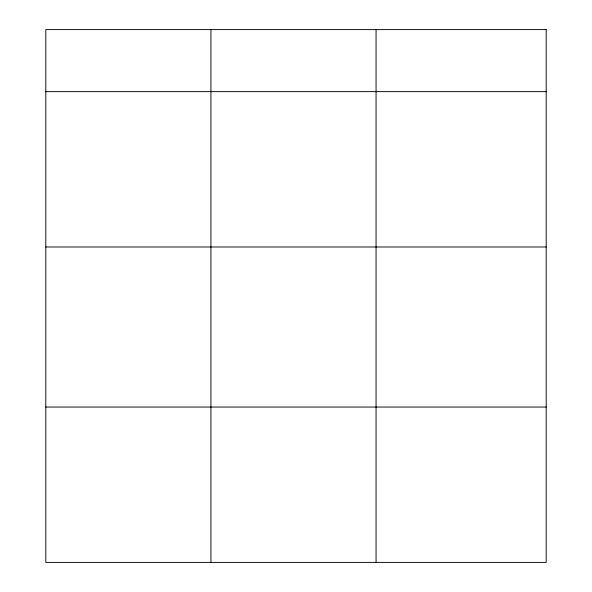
<?xml version="1.0" encoding="UTF-8"?>
<svg xmlns="http://www.w3.org/2000/svg" width="592" height="592" viewBox="0 0 592 592"><rect width="100%" height="100%" fill="white"/><g stroke="black" fill="none" stroke-linecap="round" stroke-linejoin="round"><path stroke-width="0.89" d="M45.806 91.642L546.194 91.642M45.806 246.99L546.194 246.99M45.806 407.052L546.194 407.052M376.061 29.6L376.061 562.4M210.937 29.6L210.937 562.4M546.194 29.6L45.806 29.6L45.806 562.4L546.194 562.4L546.194 29.6"/></g></svg>
